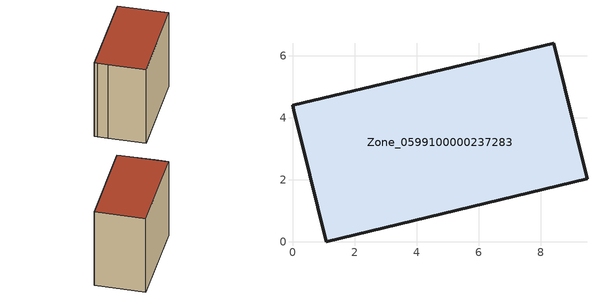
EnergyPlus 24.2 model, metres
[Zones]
Zone_0599100000237283
 floor ground (C_G): 0.28,3.27 0.06,4.16 0,4.41 8.42,6.41 9.49,2.03 1.09,0 z0
 wall outside (C_F): 1.09,0 9.49,2.03 8.42,6.41 0,4.41 0.06,4.16 0.28,3.27 1.09,0 z0:7.71
 roof outside (C_R): 0.06,4.16 0.28,3.27 1.09,0 9.49,2.03 8.42,6.41 0,4.41 z7.71
[BUILDING]
Pand.0599100000237283: North Axis=0; Terrain=City; Loads Convergence Tolerance Value=0.04; Temperature Convergence Tolerance Value=0.4; Solar Distribution=FullExterior; Maximum Number of Warmup Days=25; Minimum Number of Warmup Days=1
[Site:Location]
Rotterdam.The.Hague.AP_ZH_NLD Design_Conditions: Latitude=51.96; Longitude=4.45; Time Zone=1; Elevation=-4.5
[SITE:GROUNDTEMPERATURE:BUILDINGSURFACE]
18, 18, 18, 18, 18, 18, 18, 18, 18, 18, 18, 18
[MATERIAL] Thermal Absorptance=0.9; Solar Absorptance=0.7; Visible Absorptance=0.7
Name | Roughness | Thickness | Conductivity | Density | Specific Heat
G.TI.1946 | MediumSmooth | 0.15 | 1 | 540 | 1210
F.TI.1946 | Rough | 0.3 | 0.857143 | 1920 | 840
R.TI.1946 | MediumRough | 0.2 | 0.1 | 1500 | 1000
[CONSTRUCTION]
C_G: G.TI.1946
C_F: F.TI.1946
C_R: R.TI.1946
[ZONE]
Zone_0599100000237283: Type=1; Multiplier=1; Ceiling Height=Autocalculate; Volume=Autocalculate; Floor Area=autocalculate; Part of Total Floor Area=Yes
[ZONEINFILTRATION:DESIGNFLOWRATE]
Infil_Zone_0599100000237283: Zone or ZoneList or Space or SpaceList=Zone_0599100000237283; Schedule=AlwaysOn; Design Flow Rate Calculation Method=Flow/Area; Flow Rate per Floor Area=0.003; Constant Term Coefficient=1; Temperature Term Coefficient=0; Velocity Term Coefficient=0; Velocity Squared Term Coefficient=0
[HVACTEMPLATE:ZONE:IDEALLOADSAIRSYSTEM]
Zone_0599100000237283: Maximum Heating Supply Air Temperature=50; Minimum Cooling Supply Air Temperature=13; Maximum Heating Supply Air Humidity Ratio=0.0156; Minimum Cooling Supply Air Humidity Ratio=0.0077; Heating Limit=NoLimit; Cooling Limit=NoLimit; Dehumidification Control Type=ConstantSensibleHeatRatio; Cooling Sensible Heat Ratio=0.7; Dehumidification Setpoint=60; Humidification Control Type=None; Humidification Setpoint=30; Outdoor Air Method=None; Outdoor Air Flow Rate per Person=0.00944; Outdoor Air Flow Rate per Zone Floor Area=0; Outdoor Air Flow Rate per Zone=0; Demand Controlled Ventilation Type=None; Outdoor Air Economizer Type=NoEconomizer; Heat Recovery Type=None; Sensible Heat Recovery Effectiveness=0.7; Latent Heat Recovery Effectiveness=0.65
[ZONECONTROL:THERMOSTAT]
ThermostatControl_Zone_0599100000237283: Zone or ZoneList=Zone_0599100000237283; Control Type Schedule=DualSetpointControlType; Control 1=Thermostat_Zone_0599100000237283; Temperature Difference Between Cutout And Setpoint=0
[THERMOSTATSETPOINT:DUALSETPOINT]
Thermostat_Zone_0599100000237283: Heating Setpoint Temperature Schedule=HeatingSetpoint_Zone_0599100000237283; Cooling Setpoint Temperature Schedule=CoolingSetpoint_Zone_0599100000237283
[SCHEDULE:COMPACT]
HeatingSetpoint_Zone_0599100000237283: Through: 12/31, For: AllDays, Until: 24:00, 21
CoolingSetpoint_Zone_0599100000237283: Through: 12/31, For: AllDays, Until: 24:00, 24
DualSetpointControlType: Through: 12/31, For: AllDays, Until: 24:00, 4
AlwaysOn: Through: 12/31, For: AllDays, Until: 24:00, 1
